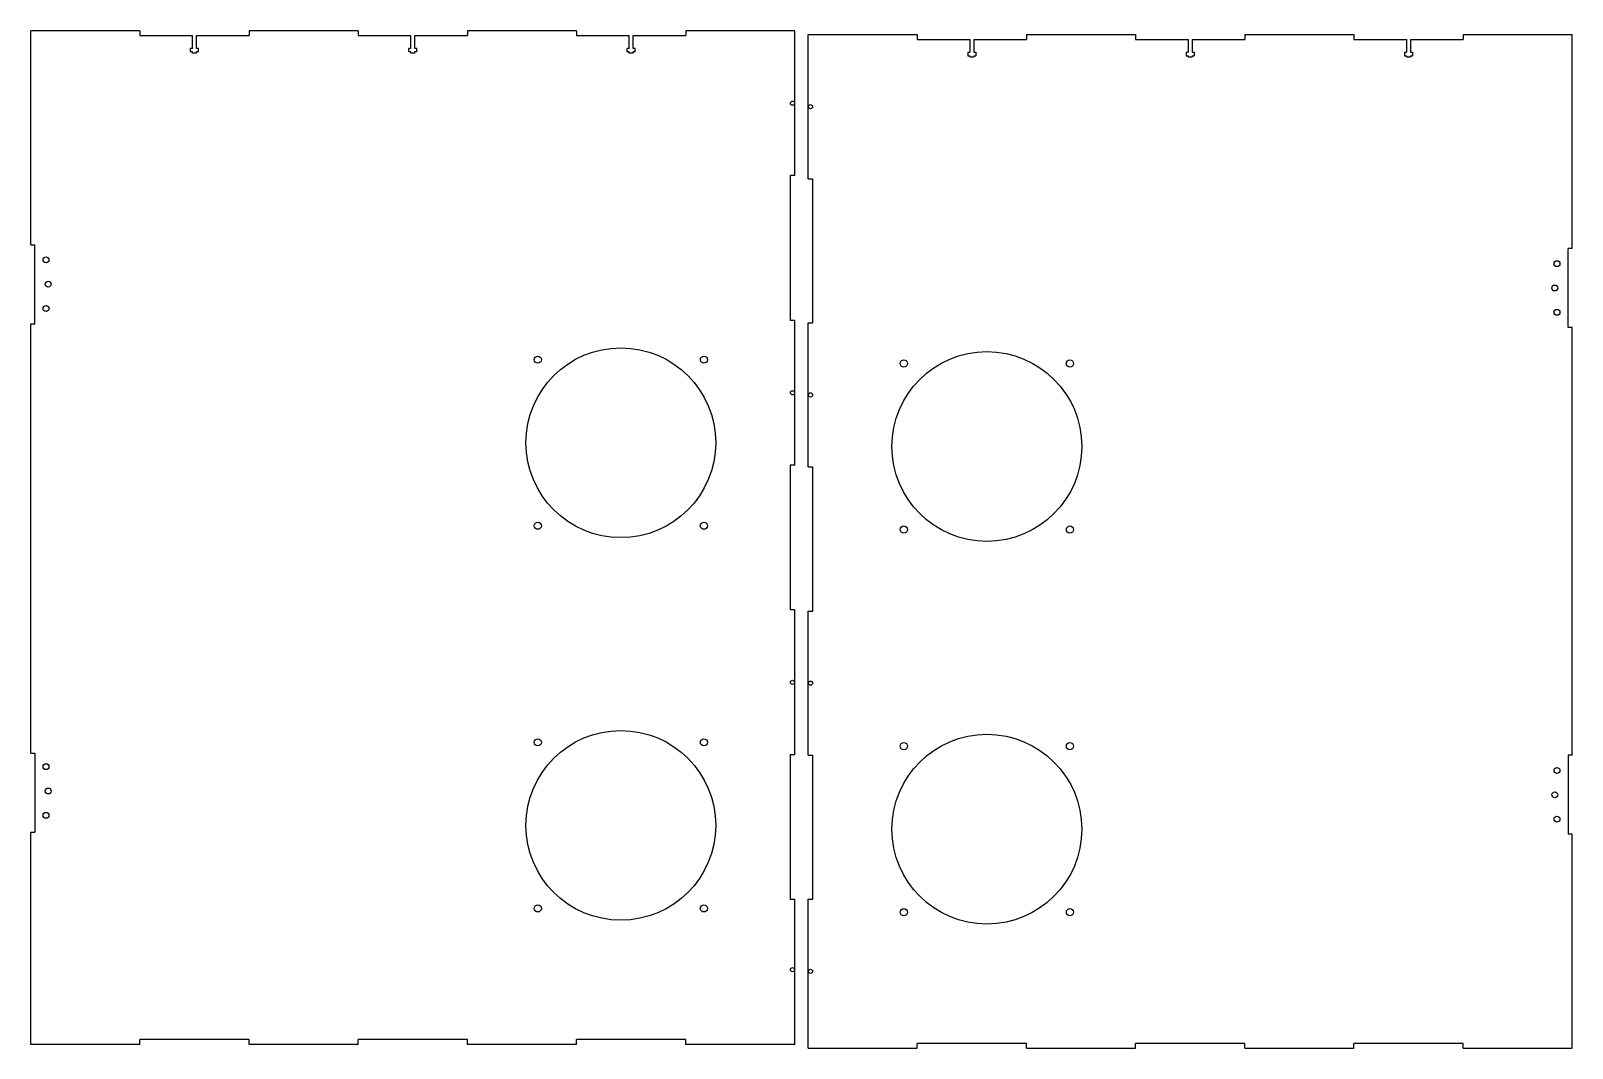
# Model space of a CAD drawing. Extents: x 32 to 1006, y 192 to 835.
import ezdxf

# ---------------------------------------------------------------- set-up
doc = ezdxf.new("R2010")
doc.units = 0
doc.header["$LTSCALE"] = 12.7
doc.layers.add('VISIBLE', color=7, linetype='CONTINUOUS')

msp = doc.modelspace()

# ---------------------------------------------------------------- linework, layer by layer
at = {"layer": 'VISIBLE'}
for p, q in [((32.05, 699.7), (32.05, 834.95)), ((101.05, 834.95), (32.05, 834.95)), ((101.05, 834.95), (101.05, 831.95)), ((101.05, 831.95), (134.23, 831.95)), ((134.23, 823.77), (134.23, 831.95)), ((136.88, 823.77), (136.88, 831.95)), ((136.88, 831.95), (170.05, 831.95)), ((170.05, 834.95), (170.05, 831.95)), ((239.05, 834.95), (170.05, 834.95)), ((239.05, 834.95), (239.05, 831.95)), ((239.05, 831.95), (272.23, 831.95)), ((272.23, 823.77), (272.23, 831.95)), ((274.88, 823.77), (274.88, 831.95)), ((274.88, 831.95), (308.05, 831.95)), ((308.05, 834.95), (308.05, 831.95)), ((377.05, 834.95), (308.05, 834.95)), ((377.05, 834.95), (377.05, 831.95)), ((377.05, 831.95), (410.23, 831.95)), ((410.23, 823.77), (410.23, 831.95)), ((412.88, 823.77), (412.88, 831.95)), ((412.88, 831.95), (446.05, 831.95)), ((446.05, 834.95), (446.05, 831.95)), ((515.05, 834.95), (446.05, 834.95)), ((515.05, 743.38), (515.05, 834.95)), ((523.44, 741.4), (523.44, 832.55)), ((523.44, 832.55), (592.44, 832.55)), ((592.44, 832.55), (592.44, 829.55)), ((592.44, 829.55), (625.62, 829.55)), ((625.62, 829.55), (625.62, 821.36)), ((628.27, 829.55), (628.27, 821.36)), ((628.27, 829.55), (661.44, 829.55)), ((661.44, 832.55), (661.44, 829.55)), ((661.44, 832.55), (730.44, 832.55)), ((730.44, 832.55), (730.44, 829.55)), ((730.44, 829.55), (763.62, 829.55)), ((763.62, 829.55), (763.62, 821.36)), ((766.27, 829.55), (766.27, 821.36)), ((766.27, 829.55), (799.44, 829.55)), ((799.44, 832.55), (799.44, 829.55)), ((799.44, 832.55), (868.44, 832.55)), ((868.44, 832.55), (868.44, 829.55)), ((868.44, 829.55), (901.62, 829.55)), ((901.62, 829.55), (901.62, 821.36)), ((904.27, 829.55), (904.27, 821.36)), ((904.27, 829.55), (937.44, 829.55)), ((937.44, 832.55), (937.44, 829.55)), ((937.44, 832.55), (1006.44, 832.55)), ((1006.44, 697.3), (1006.44, 832.55)), ((134.23, 823.77), (132.98, 823.77)), ((132.98, 821.62), (132.98, 823.77)), ((134.23, 821.62), (132.98, 821.62)), ((134.23, 820.8), (134.23, 821.62)), ((136.88, 820.8), (134.23, 820.8)), ((138.13, 823.77), (136.88, 823.77)), ((136.88, 820.8), (136.88, 821.62)), ((138.13, 821.62), (136.88, 821.62)), ((138.13, 821.62), (138.13, 823.77)), ((272.23, 823.77), (270.98, 823.77)), ((270.98, 821.62), (270.98, 823.77)), ((272.23, 821.62), (270.98, 821.62)), ((272.23, 820.8), (272.23, 821.62)), ((274.88, 820.8), (272.23, 820.8)), ((276.13, 823.77), (274.88, 823.77)), ((274.88, 820.8), (274.88, 821.62)), ((276.13, 821.62), (274.88, 821.62)), ((276.13, 821.62), (276.13, 823.77)), ((410.23, 823.77), (408.98, 823.77)), ((408.98, 821.62), (408.98, 823.77)), ((410.23, 821.62), (408.98, 821.62)), ((410.23, 820.8), (410.23, 821.62)), ((412.88, 820.8), (410.23, 820.8)), ((414.12, 823.77), (412.88, 823.77)), ((412.88, 820.8), (412.88, 821.62)), ((414.12, 821.62), (412.88, 821.62)), ((414.12, 821.62), (414.12, 823.77)), ((624.37, 821.36), (625.62, 821.36)), ((624.37, 821.36), (624.37, 819.21)), ((624.37, 819.21), (625.62, 819.21)), ((625.62, 819.21), (625.62, 818.4)), ((628.27, 821.36), (629.52, 821.36)), ((628.27, 819.21), (628.27, 818.4)), ((628.27, 819.21), (629.52, 819.21)), ((629.52, 821.36), (629.52, 819.21)), ((762.37, 821.36), (763.62, 821.36)), ((762.37, 821.36), (762.37, 819.21)), ((762.37, 819.21), (763.62, 819.21)), ((763.62, 819.21), (763.62, 818.4)), ((766.27, 821.36), (767.52, 821.36)), ((766.27, 819.21), (766.27, 818.4)), ((766.27, 819.21), (767.52, 819.21)), ((767.52, 821.36), (767.52, 819.21)), ((900.37, 821.36), (901.62, 821.36)), ((900.37, 821.36), (900.37, 819.21)), ((900.37, 819.21), (901.62, 819.21)), ((901.62, 819.21), (901.62, 818.4)), ((904.27, 821.36), (905.52, 821.36)), ((904.27, 819.21), (904.27, 818.4)), ((904.27, 819.21), (905.52, 819.21)), ((905.52, 821.36), (905.52, 819.21)), ((625.62, 818.4), (628.27, 818.4)), ((763.62, 818.4), (766.27, 818.4)), ((901.62, 818.4), (904.27, 818.4)), ((515.05, 743.38), (512.05, 743.38)), ((512.05, 743.38), (512.05, 651.81)), ((523.44, 741.4), (526.44, 741.4)), ((526.44, 650.26), (526.44, 741.4)), ((32.05, 699.7), (34.55, 699.7)), ((34.55, 649.7), (34.55, 699.7)), ((1006.44, 697.3), (1003.94, 697.3)), ((1003.94, 647.3), (1003.94, 697.3)), ((32.05, 378.2), (32.05, 649.7)), ((32.05, 649.7), (34.55, 649.7)), ((515.05, 651.81), (512.05, 651.81)), ((515.05, 560.24), (515.05, 651.81)), ((523.44, 559.12), (523.44, 650.26)), ((523.44, 650.26), (526.44, 650.26)), ((1006.44, 647.3), (1003.94, 647.3)), ((1006.44, 376.8), (1006.44, 647.3)), ((515.05, 560.24), (512.05, 560.24)), ((512.05, 560.24), (512.05, 468.67)), ((523.44, 559.12), (526.44, 559.12)), ((526.44, 467.97), (526.44, 559.12)), ((515.05, 468.67), (512.05, 468.67)), ((515.05, 377.1), (515.05, 468.67)), ((523.44, 376.83), (523.44, 467.97)), ((523.44, 467.97), (526.44, 467.97)), ((32.05, 378.2), (34.55, 378.2)), ((34.55, 378.2), (34.55, 328.2)), ((512.05, 377.1), (512.05, 285.53)), ((515.05, 377.1), (512.05, 377.1)), ((523.44, 376.83), (526.44, 376.83)), ((526.44, 285.69), (526.44, 376.83)), ((1006.44, 376.8), (1003.94, 376.8)), ((1003.94, 376.8), (1003.94, 326.8)), ((32.05, 193.95), (32.05, 328.2)), ((32.05, 328.2), (34.55, 328.2)), ((1006.44, 326.8), (1003.94, 326.8)), ((1006.44, 191.55), (1006.44, 326.8)), ((515.05, 285.53), (512.05, 285.53)), ((515.05, 193.95), (515.05, 285.53)), ((523.44, 191.55), (523.44, 285.69)), ((523.44, 285.69), (526.44, 285.69)), ((170.05, 196.95), (101.05, 196.95)), ((101.05, 193.95), (101.05, 196.95)), ((170.05, 193.95), (170.05, 196.95)), ((308.05, 196.95), (239.05, 196.95)), ((239.05, 193.95), (239.05, 196.95)), ((308.05, 193.95), (308.05, 196.95)), ((446.05, 196.95), (377.05, 196.95)), ((377.05, 193.95), (377.05, 196.95)), ((446.05, 193.95), (446.05, 196.95)), ((101.05, 193.95), (32.05, 193.95)), ((239.05, 193.95), (170.05, 193.95)), ((377.05, 193.95), (308.05, 193.95)), ((515.05, 193.95), (446.05, 193.95)), ((523.44, 191.55), (592.44, 191.55)), ((661.44, 194.55), (592.44, 194.55)), ((592.44, 191.55), (592.44, 194.55)), ((661.44, 191.55), (661.44, 194.55)), ((661.44, 191.55), (730.44, 191.55)), ((799.44, 194.55), (730.44, 194.55)), ((730.44, 191.55), (730.44, 194.55)), ((799.44, 191.55), (799.44, 194.55)), ((799.44, 191.55), (868.44, 191.55)), ((937.44, 194.55), (868.44, 194.55)), ((868.44, 191.55), (868.44, 194.55)), ((937.44, 191.55), (937.44, 194.55)), ((937.44, 191.55), (1006.44, 191.55))]:
    msp.add_line(p, q, dxfattribs=at)
for centre, radius in [((513.55, 789.17), 1.32), ((524.94, 786.97), 1.32), ((41.65, 690.1), 1.85), ((996.84, 687.7), 1.85), ((43.05, 674.7), 1.85), ((995.44, 672.3), 1.85), ((41.65, 659.3), 1.85), ((996.84, 656.9), 1.85), ((405.05, 574.45), 60), ((352.55, 626.95), 2.25), ((457.55, 626.95), 2.25), ((636.44, 572.05), 60), ((583.94, 624.55), 2.25), ((688.94, 624.55), 2.25), ((513.55, 606.03), 1.32), ((524.94, 604.69), 1.32), ((352.55, 521.95), 2.25), ((457.55, 521.95), 2.25), ((583.94, 519.55), 2.25), ((688.94, 519.55), 2.25), ((513.55, 422.88), 1.33), ((524.94, 422.4), 1.33), ((405.05, 332.45), 60), ((636.44, 330.05), 60), ((352.55, 384.95), 2.25), ((457.55, 384.95), 2.25), ((583.94, 382.55), 2.25), ((688.94, 382.55), 2.25), ((41.65, 369.6), 1.85), ((996.84, 367.2), 1.85), ((43.05, 354.2), 1.85), ((995.44, 351.8), 1.85), ((41.65, 338.8), 1.85), ((996.84, 336.4), 1.85), ((352.55, 279.95), 2.25), ((457.55, 279.95), 2.25), ((583.94, 277.55), 2.25), ((688.94, 277.55), 2.25), ((513.55, 241.24), 1.33), ((524.94, 240.12), 1.33)]:
    msp.add_circle(centre, radius, dxfattribs=at)

doc.saveas('drawing.dxf')
